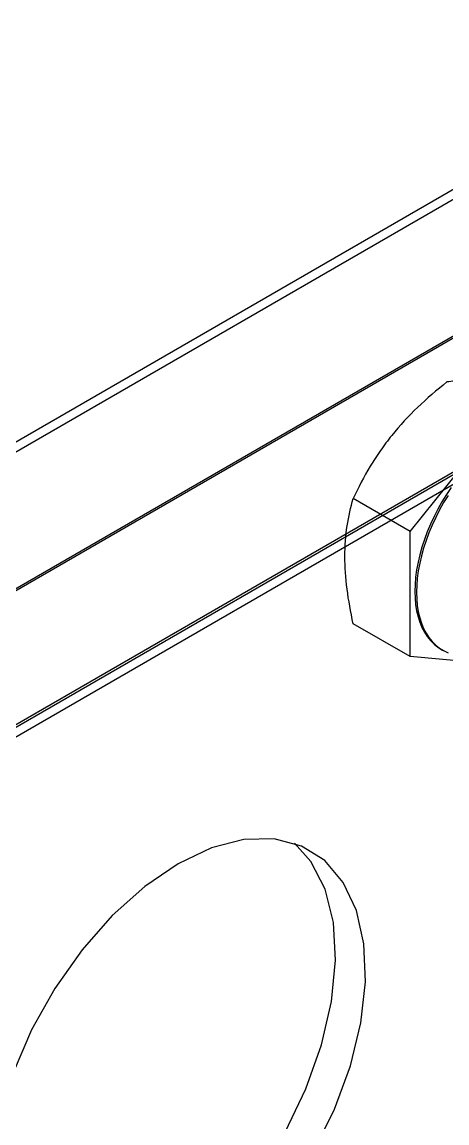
# Model space of a CAD drawing. Extents: x -3.7 to 16.1, y -12.1 to 0.
# Drawn here: x 3.287 to 3.988, y -4.975 to -3.16 of the extents above; entities that cross this region are included whole.
import ezdxf

# ---------------------------------------------------------------- set-up
doc = ezdxf.new("R2010")
doc.units = 0
doc.header["$LTSCALE"] = 0.5
doc.header["$MEASUREMENT"] = 0
doc.layers.add('Hardware', color=242, linetype='CONTINUOUS')
doc.layers.add('Housing', color=150, linetype='CONTINUOUS')

msp = doc.modelspace()

# ---------------------------------------------------------------- linework, layer by layer
at = {"layer": 'Hardware', "linetype": 'Continuous', "lineweight": 25, "transparency": 16777216}
for p, q in [((3.927548, -3.999941), (4.082228, -3.80753)), ((3.927548, -3.999941), (3.83364, -3.945743)), ((3.927548, -4.206217), (3.927548, -3.999941)), ((3.927548, -4.206217), (3.83364, -4.152019)), ((3.978349, -4.193793), (3.981111, -4.195388)), ((4.082228, -4.220083), (3.927548, -4.206217))]:
    msp.add_line(p, q, dxfattribs=at)
at = {"layer": 'Hardware', "linetype": 'Continuous', "lineweight": 25, "transparency": 16777216, "flags": 128}
for points in [[(3.995062, -3.927486), (3.987355, -3.938963), (3.980072, -3.950775), (3.973245, -3.962867), (3.966905, -3.975188), (3.961079, -3.987681), (3.955795, -4.00029), (3.951076, -4.01296), (3.946942, -4.025634), (3.943413, -4.038254), (3.940503, -4.050766), (3.938226, -4.063112), (3.936593, -4.075239), (3.93561, -4.087091), (3.935282, -4.098615), (3.93561, -4.109761), (3.936593, -4.120479), (3.938226, -4.13072), (3.940503, -4.140438), (3.943413, -4.149591), (3.946942, -4.158138), (3.951076, -4.16604), (3.955795, -4.173262), (3.961079, -4.179772), (3.966905, -4.185541), (3.973245, -4.190543), (3.978349, -4.193793)], [(3.990117, -3.940558), (3.982834, -3.952369), (3.976007, -3.964462), (3.969667, -3.976782), (3.963842, -3.989275), (3.958557, -4.001884), (3.953838, -4.014554), (3.949704, -4.027228), (3.946175, -4.039848), (3.943265, -4.05236), (3.940989, -4.064707), (3.939355, -4.076833), (3.938372, -4.088685), (3.938044, -4.10021), (3.938372, -4.111355), (3.939355, -4.122073), (3.940989, -4.132314), (3.943265, -4.142032), (3.946175, -4.151186), (3.949704, -4.159732), (3.953838, -4.167634), (3.958557, -4.174857), (3.963842, -4.181367), (3.969667, -4.187135), (3.976007, -4.192137), (3.982834, -4.19635), (3.990117, -4.199754)]]:
    msp.add_lwpolyline(points, dxfattribs=at)
at = {"layer": 'Hardware', "linetype": 'Continuous', "lineweight": 25, "transparency": 16777216}
msp.add_open_spline([(3.98832, -3.753332), (3.954582, -3.77994), (3.923517, -3.808783), (3.897164, -3.841564)], degree=3, dxfattribs=at)
for points, knots in [([(4.051844, -3.752291), (4.04528, -3.751703), (4.039014, -3.7513), (4.027235, -3.75086), (4.021694, -3.75082), (4.005986, -3.751172), (3.996733, -3.752035), (3.98832, -3.753332)], [0, 0, 0, 0, 0.25, 0.25, 0.5, 0.5, 1, 1, 1, 1]), ([(3.897164, -3.841564), (3.890601, -3.849728), (3.884334, -3.858118), (3.872556, -3.875071), (3.867014, -3.883669), (3.851306, -3.909782), (3.842053, -3.927616), (3.83364, -3.945743)], [0, 0, 0, 0, 0.25, 0.25, 0.5, 0.5, 1, 1, 1, 1]), ([(3.819825, -4.040907), (3.819825, -4.023443), (3.821162, -4.006531), (3.826, -3.974908), (3.82947, -3.960018), (3.83364, -3.945743)], [0, 0, 0, 0, 0.5, 0.5, 1, 1, 1, 1]), ([(3.83364, -4.152019), (3.829442, -4.1328), (3.825929, -4.113604), (3.821125, -4.076425), (3.819825, -4.058358), (3.819825, -4.040907)], [0, 0, 0, 0, 0.5, 0.5, 1, 1, 1, 1])]:
    msp.add_open_spline(points, degree=3, knots=knots, dxfattribs=at)
at = {"layer": 'Housing', "linetype": 'Continuous', "lineweight": 25, "transparency": 16777216}
for p, q in [((0.832439, -5.279352), (7.596596, -1.37495)), ((0.841328, -5.257892), (7.589525, -1.362703)), ((0.688796, -5.591014), (7.594525, -1.604894)), ((0.691122, -5.586288), (7.596596, -1.600316)), ((0.530732, -5.907502), (7.589525, -1.83303)), ((0.533549, -5.901794), (7.585989, -1.830989)), ((0.51952, -5.930302), (7.596596, -1.845278))]:
    msp.add_line(p, q, dxfattribs=at)
at = {"layer": 'Housing', "linetype": 'Continuous', "lineweight": 25, "transparency": 16777216, "flags": 128}
for points in [[(3.286767, -5.250501), (3.321327, -5.280594), (3.363069, -5.29861), (3.410653, -5.303971), (3.462548, -5.296503), (3.517087, -5.276447), (3.572517, -5.244448), (3.627056, -5.201535), (3.678951, -5.149085), (3.726535, -5.088786), (3.768278, -5.022575), (3.802838, -4.95258), (3.829104, -4.881051), (3.846233, -4.810288), (3.853673, -4.742563), (3.851186, -4.680055), (3.838852, -4.624772), (3.817067, -4.578491), (3.786531, -4.5427), (3.748225, -4.518548), (3.703382, -4.506813), (3.653441, -4.50787), (3.600009, -4.521688), (3.544802, -4.54782)], [(3.302918, -5.26687), (3.311734, -5.269588), (3.359722, -5.27551), (3.412183, -5.268277), (3.46739, -5.248126), (3.523521, -5.215722), (3.578727, -5.172133), (3.631188, -5.118796), (3.679176, -5.057468), (3.721109, -4.990172), (3.755604, -4.919124), (3.781525, -4.846668), (3.798017, -4.77519), (3.804537, -4.707046), (3.80087, -4.644484), (3.787136, -4.589564), (3.763789, -4.544096), (3.736727, -4.513816)], [(3.544802, -4.54782), (3.489596, -4.585428), (3.436163, -4.633302), (3.386223, -4.689905), (3.341379, -4.753415), (3.303074, -4.821793), (3.272537, -4.892841)]]:
    msp.add_lwpolyline(points, dxfattribs=at)

doc.saveas('drawing.dxf')
